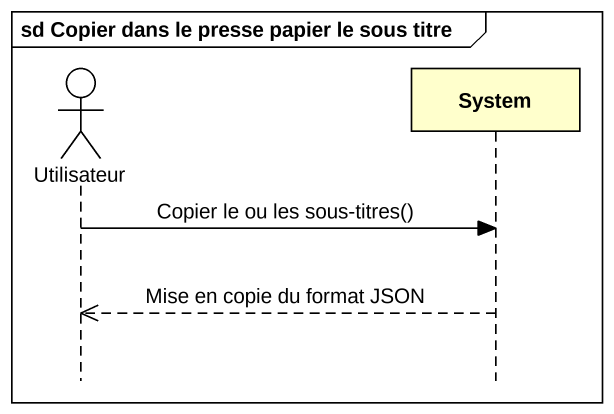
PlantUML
@startuml
mainframe sd Copier dans le presse papier le sous titre
hide footbox
actor Utilisateur
participant System

Utilisateur -> System : Copier le ou les sous-titres()
System -->> Utilisateur : Mise en copie du format JSON
@enduml
